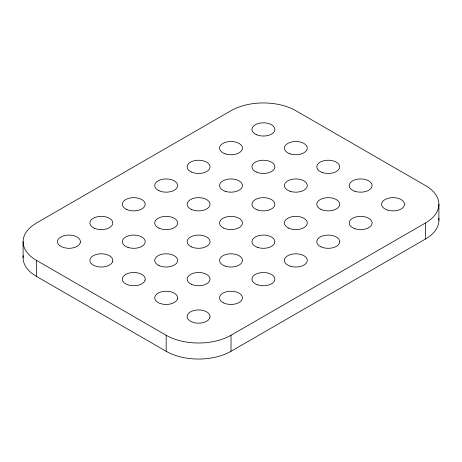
<?xml version="1.0" encoding="UTF-8"?>
<svg xmlns="http://www.w3.org/2000/svg" width="462" height="462" viewBox="0 0 462 462"><rect width="100%" height="100%" fill="white"/><g stroke="black" fill="none" stroke-linecap="round" stroke-linejoin="round"><path stroke-width="0.69" d="M36.521 260.406L166.17 335.262A45.854 26.473 0 0 0 231.017 335.25L425.473 222.984A45.836 26.467 0 0 0 425.473 185.557L295.824 110.701A45.836 26.467 0 0 0 230.994 110.701L36.521 222.984L31.866 226.126A45.854 26.473 0 0 0 36.521 260.406L36.521 276.449L166.17 351.305A45.854 26.473 0 0 0 231.017 351.287L425.473 239.021A45.836 26.467 0 0 0 438.761 218.231M438.9 204.268L438.9 220.31M425.473 222.984L425.473 239.021M231.017 335.25L231.017 351.287M166.17 335.262L166.17 351.305M23.1 241.684L23.1 257.727M36.521 276.449A45.854 26.473 0 0 1 23.244 255.648M80.249 242.729L79.834 243.74A11.458 6.618 0 0 1 67.14 248.233L63.727 247.592L60.828 246.373A11.458 6.618 0 0 1 58.033 239.651L58.72 238.692A11.458 6.618 0 0 1 77.033 237.018L78.205 237.809A11.458 6.618 0 0 1 80.249 242.729M112.664 261.446L112.243 262.451A11.458 6.618 0 0 1 94.612 265.76L93.243 265.09A11.458 6.618 0 0 1 90.448 258.362L91.135 257.403A11.458 6.618 0 0 1 109.448 255.729L110.614 256.52A11.458 6.618 0 0 1 112.664 261.446M145.074 280.157L144.658 281.167A11.458 6.618 0 0 1 127.021 284.477L125.652 283.801A11.458 6.618 0 0 1 122.857 277.079L123.545 276.12A11.458 6.618 0 0 1 141.863 274.445L143.029 275.231A11.458 6.618 0 0 1 145.074 280.157M177.489 298.868L177.067 299.878A11.458 6.618 0 0 1 159.436 303.188L158.068 302.512A11.458 6.618 0 0 1 155.272 295.79L155.96 294.831A11.458 6.618 0 0 1 174.272 293.156L175.445 293.947A11.458 6.618 0 0 1 177.489 298.868M209.904 317.585L209.482 318.595A11.458 6.618 0 0 1 191.845 321.904L190.483 321.229A11.458 6.618 0 0 1 187.688 314.507L188.375 313.548A11.458 6.618 0 0 1 206.687 311.873L207.854 312.659A11.458 6.618 0 0 1 209.904 317.585M256.196 134.558A11.458 6.618 0 0 0 274.728 130.451A11.458 6.618 0 0 0 259.303 123.239A11.458 6.618 0 0 0 256.196 134.558M290.09 153.858A11.458 6.618 0 0 0 307.282 148.129A11.458 6.618 0 0 0 290.09 142.4A11.458 6.618 0 0 0 290.09 153.858M387.329 209.996A11.458 6.618 0 0 0 404.521 204.268A11.458 6.618 0 0 0 387.329 198.539A11.458 6.618 0 0 0 387.329 209.996M354.92 191.285A11.458 6.618 0 0 0 372.106 185.557A11.458 6.618 0 0 0 354.92 179.828A11.458 6.618 0 0 0 354.92 191.285M322.505 172.569A11.458 6.618 0 0 0 339.697 166.84A11.458 6.618 0 0 0 322.505 161.111A11.458 6.618 0 0 0 322.505 172.569M225.265 153.858A11.458 6.618 0 0 0 242.458 148.129A11.458 6.618 0 0 0 225.265 142.4A11.458 6.618 0 0 0 225.265 153.858M158.957 265.552A11.458 6.618 0 0 0 177.489 261.446A11.458 6.618 0 0 0 162.064 254.233A11.458 6.618 0 0 0 158.957 265.552M288.611 228.124A11.458 6.618 0 0 0 307.143 224.018A11.458 6.618 0 0 0 291.718 216.805A11.458 6.618 0 0 0 288.611 228.124M128.026 247.424A11.458 6.618 0 0 0 145.218 241.695A11.458 6.618 0 0 0 128.026 235.967A11.458 6.618 0 0 0 128.026 247.424M223.787 302.98A11.458 6.618 0 0 0 242.313 298.868A11.458 6.618 0 0 0 226.888 291.661A11.458 6.618 0 0 0 223.787 302.98M94.133 228.124A11.458 6.618 0 0 0 112.664 224.018A11.458 6.618 0 0 0 97.239 216.805A11.458 6.618 0 0 0 94.133 228.124M321.021 246.835A11.458 6.618 0 0 0 339.553 242.729A11.458 6.618 0 0 0 324.128 235.516A11.458 6.618 0 0 0 321.021 246.835M191.372 171.985A11.458 6.618 0 0 0 209.904 167.879A11.458 6.618 0 0 0 194.479 160.666A11.458 6.618 0 0 0 191.372 171.985M225.265 191.285A11.458 6.618 0 0 0 242.458 185.557A11.458 6.618 0 0 0 225.265 179.828A11.458 6.618 0 0 0 225.265 191.285M354.92 228.713A11.458 6.618 0 0 0 372.106 222.984A11.458 6.618 0 0 0 354.92 217.25A11.458 6.618 0 0 0 354.92 228.713M256.196 171.985A11.458 6.618 0 0 0 274.728 167.879A11.458 6.618 0 0 0 259.303 160.666A11.458 6.618 0 0 0 256.196 171.985M321.021 209.407A11.458 6.618 0 0 0 339.553 205.301A11.458 6.618 0 0 0 324.128 198.094A11.458 6.618 0 0 0 321.021 209.407M257.68 209.996A11.458 6.618 0 0 0 274.867 204.268A11.458 6.618 0 0 0 257.68 198.539A11.458 6.618 0 0 0 257.68 209.996M191.372 209.407A11.458 6.618 0 0 0 209.904 205.301A11.458 6.618 0 0 0 194.479 198.094A11.458 6.618 0 0 0 191.372 209.407M158.957 190.696A11.458 6.618 0 0 0 177.489 186.59A11.458 6.618 0 0 0 162.064 179.377A11.458 6.618 0 0 0 158.957 190.696M290.09 191.285A11.458 6.618 0 0 0 307.282 185.557A11.458 6.618 0 0 0 290.09 179.828A11.458 6.618 0 0 0 290.09 191.285M290.09 266.141A11.458 6.618 0 0 0 307.282 260.406A11.458 6.618 0 0 0 290.09 254.678A11.458 6.618 0 0 0 290.09 266.141M191.372 284.263A11.458 6.618 0 0 0 209.904 280.157A11.458 6.618 0 0 0 194.479 272.944A11.458 6.618 0 0 0 191.372 284.263M257.68 247.424A11.458 6.618 0 0 0 274.867 241.695A11.458 6.618 0 0 0 257.68 235.967A11.458 6.618 0 0 0 257.68 247.424M223.787 228.124A11.458 6.618 0 0 0 242.313 224.018A11.458 6.618 0 0 0 226.888 216.805A11.458 6.618 0 0 0 223.787 228.124M126.548 209.407A11.458 6.618 0 0 0 145.074 205.301A11.458 6.618 0 0 0 129.649 198.094A11.458 6.618 0 0 0 126.548 209.407M191.372 246.835A11.458 6.618 0 0 0 209.904 242.729A11.458 6.618 0 0 0 194.479 235.516A11.458 6.618 0 0 0 191.372 246.835M158.957 228.124A11.458 6.618 0 0 0 177.489 224.018A11.458 6.618 0 0 0 162.064 216.805A11.458 6.618 0 0 0 158.957 228.124M225.265 266.141A11.458 6.618 0 0 0 242.458 260.406A11.458 6.618 0 0 0 225.265 254.678A11.458 6.618 0 0 0 225.265 266.141M257.68 284.852A11.458 6.618 0 0 0 274.867 279.123A11.458 6.618 0 0 0 257.68 273.394A11.458 6.618 0 0 0 257.68 284.852"/></g></svg>
